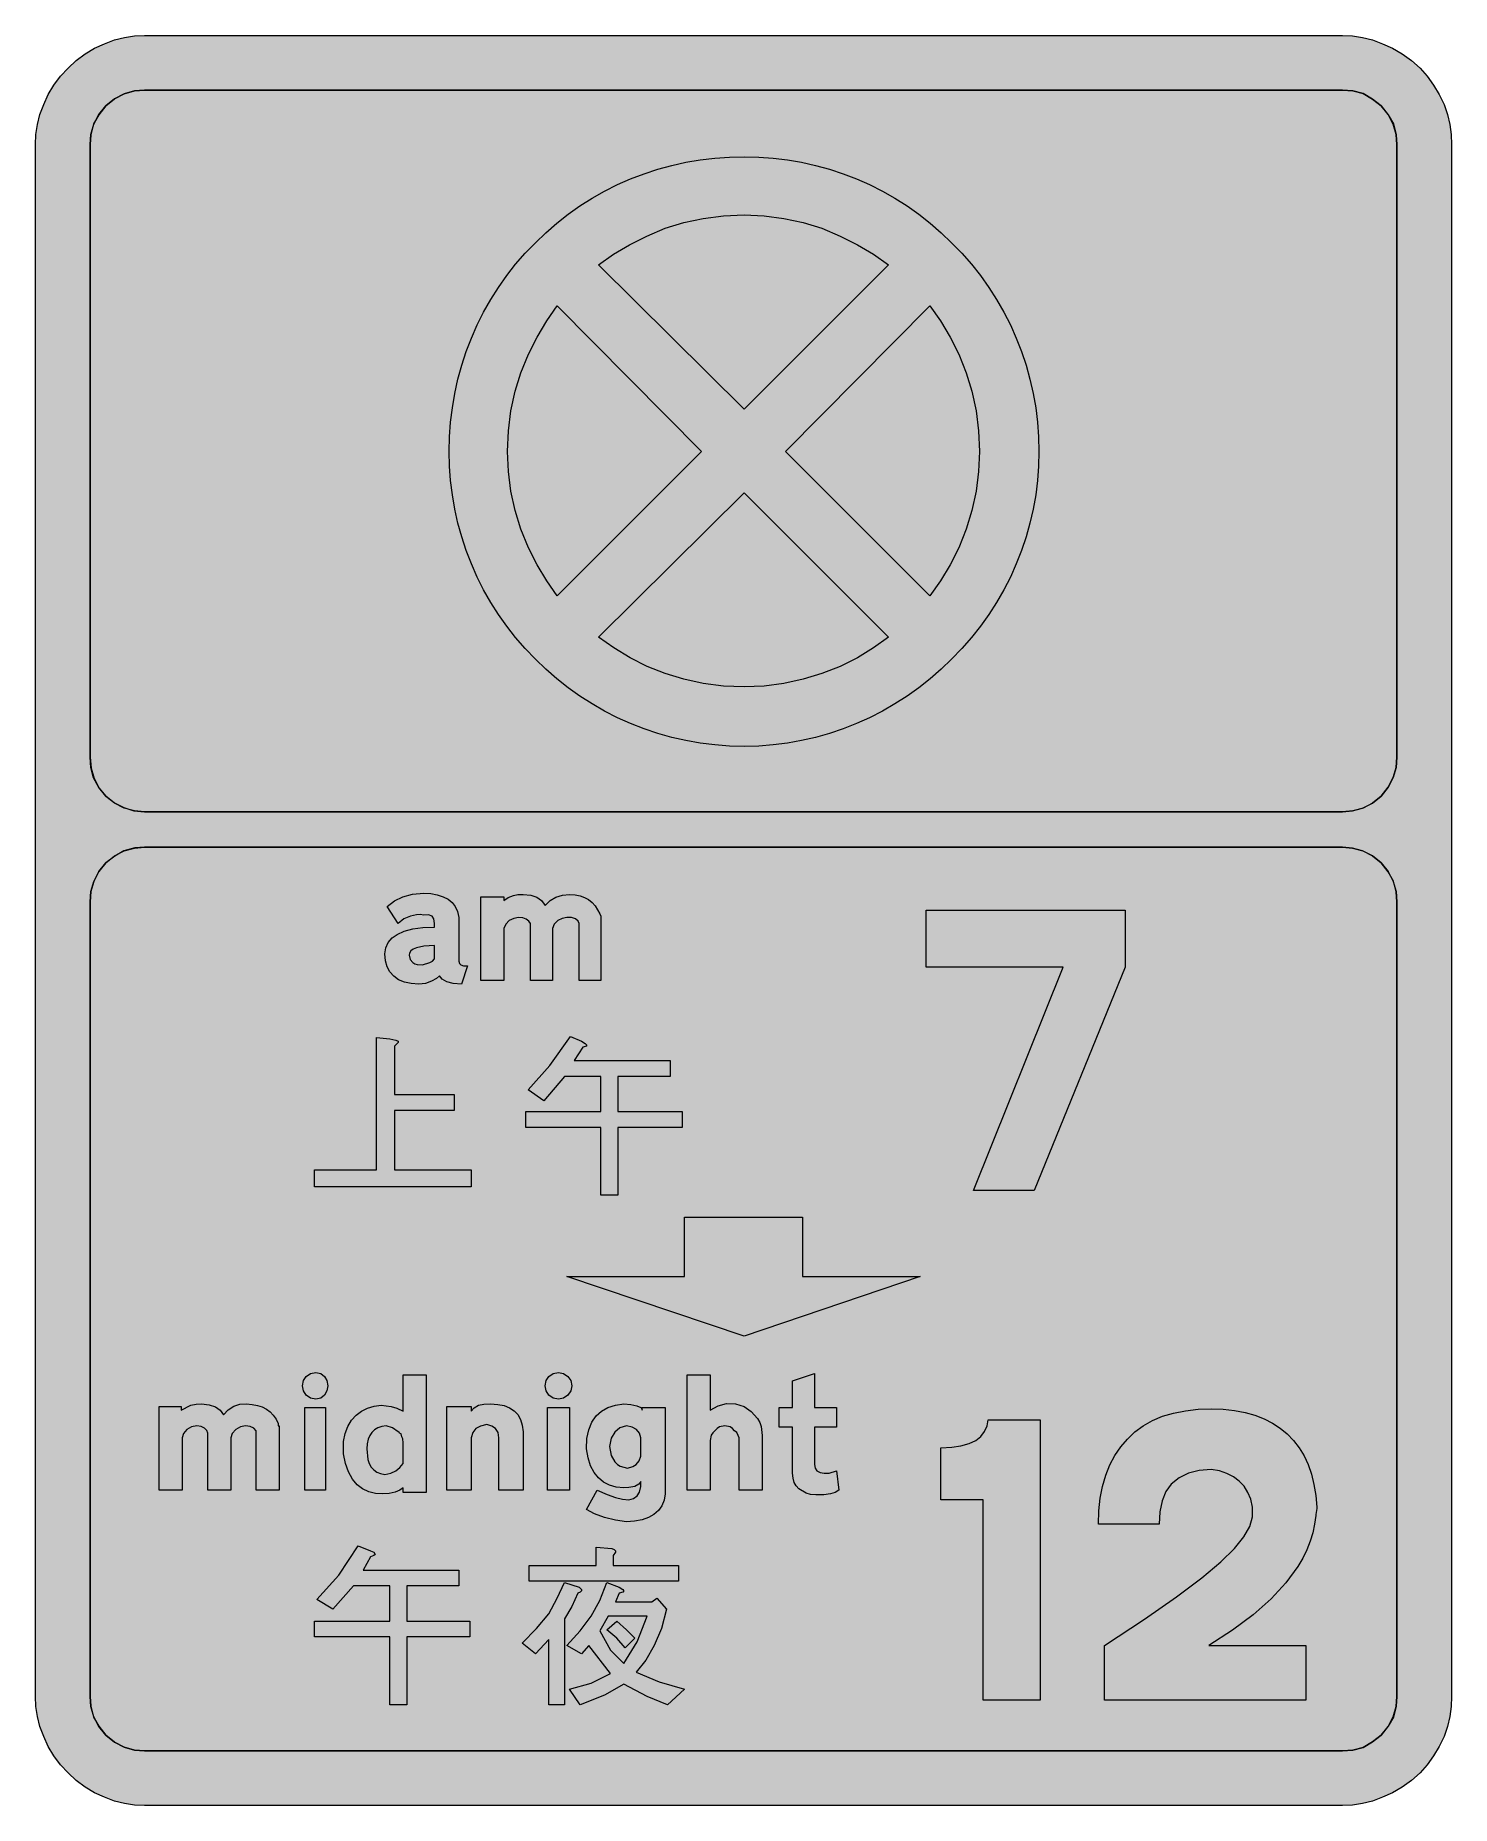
# Model space of a CAD drawing. Header units: metres. Extents: x 180 to 390, y 5 to 267.
import ezdxf

# ---------------------------------------------------------------- set-up
doc = ezdxf.new("R2010")
doc.units = ezdxf.units.M
for name, color, linetype, true_color in [('FILL_BLACK_000000', 7, 'Continuous', 0x000000), ('FILL_BLUE_0000FF', 7, 'Continuous', 0x0000ff), ('FILL_RED_FF0000', 7, 'Continuous', 0xff0000), ('FILL_WHITE_FFFFFF', 7, 'Continuous', 0xffffff), ('FILL_YELLOW_FFFF00', 7, 'Continuous', 0xffff00)]:
    doc.layers.add(name, color=color, linetype=linetype, true_color=true_color)

msp = doc.modelspace()

# ---------------------------------------------------------------- hatches: boundary and pattern name
at = {"layer": 'FILL_BLACK_000000', "true_color": 0x000000}
h = msp.add_hatch(color=7, dxfattribs=at)
h.dxf.hatch_style = 1
h.paths.add_polyline_path([(378.13, 266.62), (379.62, 266.04), (381.1, 265.4), (382.54, 264.58), (383.92, 263.58), (385.2, 262.44), (386.24, 261.27), (387.2, 259.94), (388.06, 258.52), (388.8, 257.04), (389.27, 255.56), (389.61, 254.07), (389.81, 252.59), (389.88, 251.1), (389.88, 20.88), (389.81, 19.4), (389.61, 17.91), (389.27, 16.43), (388.8, 14.94), (388.06, 13.46), (387.2, 12.04), (386.24, 10.71), (385.2, 9.54), (383.92, 8.4), (382.54, 7.4), (381.1, 6.58), (379.62, 5.94), (378.13, 5.36), (376.65, 4.97), (375.16, 4.75), (373.68, 4.68), (196.02, 4.68), (194.53, 4.75), (193.05, 4.97), (191.56, 5.36), (190.08, 5.94), (188.6, 6.58), (187.18, 7.4), (185.85, 8.4), (184.68, 9.54), (183.54, 10.71), (182.54, 12.04), (181.72, 13.46), (181.08, 14.94), (180.5, 16.43), (180.11, 17.91), (179.89, 19.4), (179.82, 20.88), (179.82, 251.1), (179.89, 252.59), (180.11, 254.07), (180.5, 255.56), (181.08, 257.04), (181.72, 258.52), (182.54, 259.94), (183.54, 261.27), (184.68, 262.44), (185.85, 263.58), (187.18, 264.58), (188.6, 265.4), (190.08, 266.04), (191.56, 266.62), (193.05, 267.01), (194.53, 267.23), (196.02, 267.3), (373.68, 267.3), (375.16, 267.23), (376.65, 267.01), (378.13, 266.62)])
h.paths.add_polyline_path([(191.61, 145.51), (190.26, 144.54), (189.21, 143.24), (188.48, 141.8), (188.06, 140.29), (187.92, 138.78), (187.92, 20.88), (188.05, 19.42), (188.46, 17.82), (189.22, 16.47), (190.26, 15.12), (191.56, 14.07), (193, 13.34), (194.51, 12.92), (196.02, 12.78), (373.68, 12.78), (375.21, 12.92), (376.74, 13.32), (378.16, 14.15), (379.44, 15.12), (380.49, 16.43), (381.22, 17.87), (381.64, 19.37), (381.78, 20.88), (381.78, 138.78), (381.64, 140.24), (381.24, 141.84), (380.47, 143.19), (379.44, 144.54), (378.13, 145.59), (376.69, 146.32), (375.19, 146.74), (373.68, 146.88), (196.02, 146.88), (194.56, 146.75), (192.96, 146.34), (191.61, 145.51)], flags=16)
h.paths.add_polyline_path([(375.19, 152.24), (376.69, 152.66), (378.13, 153.39), (379.44, 154.44), (380.49, 155.75), (381.22, 157.19), (381.64, 158.69), (381.78, 160.2), (381.78, 251.1), (381.64, 252.61), (381.22, 254.12), (380.49, 255.56), (379.44, 256.86), (378.16, 257.83), (376.74, 258.66), (375.21, 259.07), (373.68, 259.2), (196.02, 259.2), (194.51, 259.06), (193, 258.64), (191.56, 257.91), (190.26, 256.86), (189.22, 255.51), (188.46, 254.16), (188.05, 252.56), (187.92, 251.1), (187.92, 160.2), (188.08, 158.59), (188.55, 157.05), (189.29, 155.64), (190.26, 154.44), (191.54, 153.47), (192.94, 152.73), (194.44, 152.26), (196.02, 152.1), (373.68, 152.1), (375.19, 152.24)], flags=16)
h = msp.add_hatch(color=7, dxfattribs=at)
h.dxf.hatch_style = 1
h.paths.add_polyline_path([(241.78, 126.65), (240.84, 126.9), (240.16, 127.28), (239.76, 127.8), (239.31, 127.38), (238.57, 126.97), (237.66, 126.66), (236.7, 126.54), (235.55, 126.62), (234.55, 126.84), (233.68, 127.2), (232.96, 127.71), (232.4, 128.35), (231.99, 129.12), (231.74, 130.02), (231.66, 131.04), (231.79, 131.95), (232.15, 132.75), (232.72, 133.42), (233.46, 133.92), (234.51, 134.39), (235.78, 134.73), (237.28, 134.93), (239.04, 135), (239.04, 135.54), (238.93, 136.22), (238.68, 136.62), (238.12, 136.85), (237.42, 136.8), (236.88, 136.87), (236.36, 136.85), (235.44, 136.62), (234.47, 136.22), (233.64, 135.54), (232.02, 138.06), (233.07, 138.9), (234.31, 139.52), (235.77, 139.91), (237.42, 140.04), (238.46, 139.98), (239.42, 139.79), (240.28, 139.51), (241.02, 139.14), (241.63, 138.67), (242.1, 138.06), (242.44, 137.32), (242.64, 136.44), (242.64, 129.96), (242.71, 129.62), (242.93, 129.4), (243.32, 129.28), (243.9, 129.24), (243, 126.54), (241.78, 126.65)])
h.paths.add_polyline_path([(235.8, 129.78), (236.1, 129.57), (236.45, 129.47), (237.24, 129.42), (238.34, 129.74), (238.73, 129.98), (239.04, 130.32), (239.04, 132.3), (237.42, 132.19), (236.34, 131.94), (235.87, 131.75), (235.53, 131.47), (235.33, 131.16), (235.26, 130.86), (235.39, 130.19), (235.8, 129.78)], flags=16)
h = msp.add_hatch(color=7, dxfattribs=at)
h.dxf.hatch_style = 1
h.paths.add_polyline_path([(257.31, 135.97), (256.79, 135.45), (256.5, 134.82), (256.5, 127.08), (253.26, 127.08), (253.26, 135.54), (253.03, 135.91), (252.63, 136.19), (252.1, 136.38), (251.46, 136.44), (250.77, 136.31), (250.11, 135.97), (249.59, 135.45), (249.3, 134.82), (249.3, 127.08), (245.88, 127.08), (245.88, 139.5), (249.3, 139.5), (249.3, 138.96), (249.95, 139.39), (250.74, 139.68), (251.39, 139.84), (252.18, 139.86), (253.29, 139.76), (254.2, 139.46), (254.91, 138.95), (255.42, 138.24), (256.16, 138.95), (257.02, 139.46), (257.98, 139.76), (259.02, 139.86), (259.86, 139.81), (260.61, 139.66), (261.28, 139.42), (261.88, 139.1), (262.4, 138.68), (262.84, 138.19), (263.52, 136.98), (263.7, 136.62), (263.7, 136.51), (263.7, 136.44), (263.7, 136.08), (263.7, 127.08), (260.46, 127.08), (260.46, 135.54), (260.32, 135.9), (259.92, 136.26), (259.36, 136.42), (258.66, 136.44), (257.97, 136.31), (257.31, 135.97)])
h = msp.add_hatch(color=7, dxfattribs=at)
h.dxf.hatch_style = 1
h.paths.add_polyline_path([(332.28, 129.06), (311.94, 129.06), (311.94, 137.52), (341.46, 137.52), (341.46, 129.06), (327.96, 95.94), (318.96, 95.94), (332.28, 129.06)])
h = msp.add_hatch(color=7, dxfattribs=at)
h.dxf.hatch_style = 1
h.paths.add_polyline_path([(233.28, 118.26), (233.64, 118.08), (233.64, 117.9), (233.1, 117.36), (233.1, 110.16), (241.92, 110.16), (241.92, 107.82), (233.1, 107.82), (233.1, 99), (244.44, 99), (244.44, 96.48), (221.22, 96.48), (221.22, 99), (230.4, 99), (230.4, 118.62), (232.38, 118.44), (233.28, 118.26)])
h = msp.add_hatch(color=7, dxfattribs=at)
h.dxf.hatch_style = 1
h.paths.add_polyline_path([(256.14, 114.48), (259.2, 118.8), (260.82, 118.08), (261.36, 117.72), (261.54, 117.54), (261.54, 117.36), (261, 117.18), (259.74, 115.2), (273.96, 115.2), (273.96, 112.86), (266.22, 112.86), (266.22, 107.64), (275.76, 107.64), (275.76, 105.3), (266.22, 105.3), (266.22, 95.22), (263.7, 95.22), (263.7, 105.3), (252.54, 105.3), (252.54, 107.64), (263.7, 107.64), (263.7, 112.86), (258.3, 112.86), (255.24, 109.26), (252.9, 110.88), (256.14, 114.48)])
h = msp.add_hatch(color=7, dxfattribs=at)
h.dxf.hatch_style = 1
h.paths.add_polyline_path([(276.12, 83.16), (276.12, 91.98), (293.58, 91.98), (293.58, 83.16), (311.04, 83.16), (284.94, 74.34), (258.66, 83.16), (276.12, 83.16)])
h = msp.add_hatch(color=7, dxfattribs=at)
h.dxf.hatch_style = 1
h.paths.add_polyline_path([(223.07, 66.2), (222.7, 65.57), (222.14, 65.14), (221.4, 64.98), (220.63, 65.14), (220, 65.57), (219.58, 66.2), (219.42, 66.96), (219.58, 67.73), (220, 68.36), (220.63, 68.78), (221.4, 68.94), (222.14, 68.78), (222.7, 68.36), (223.07, 67.73), (223.2, 66.96), (223.07, 66.2)])
h = msp.add_hatch(color=7, dxfattribs=at)
h.dxf.hatch_style = 1
h.paths.add_polyline_path([(233.17, 51.19), (232.31, 51), (231.3, 50.94), (230.25, 50.97), (229.26, 51.21), (228.35, 51.65), (227.54, 52.29), (226.84, 53.13), (226.26, 54.18), (225.82, 55.43), (225.54, 56.88), (225.54, 58.68), (225.77, 59.89), (226.16, 60.94), (226.7, 61.84), (227.39, 62.6), (228.18, 63.19), (229.08, 63.64), (230.07, 63.94), (231.12, 64.08), (232.61, 63.9), (233.45, 63.62), (234.36, 63.18), (234.36, 68.58), (237.78, 68.58), (237.78, 51.12), (234.36, 51.12), (234.36, 51.84), (233.86, 51.47), (233.17, 51.19)])
h.paths.add_polyline_path([(234.34, 59.09), (234.18, 59.4), (234.07, 59.81), (233.82, 59.94), (233.8, 60.1), (233.64, 60.12), (232.81, 60.71), (231.84, 61.02), (231.2, 60.91), (230.63, 60.71), (230.14, 60.43), (229.73, 60.05), (229.4, 59.58), (229.16, 59.02), (229.01, 58.36), (228.96, 57.6), (229.13, 56.05), (229.34, 55.42), (229.64, 54.9), (230.01, 54.48), (230.48, 54.16), (231.03, 53.94), (231.66, 53.82), (232.54, 54.02), (233.28, 54.36), (233.89, 54.83), (234.36, 55.44), (234.36, 58.5), (234.34, 59.09)], flags=16)
h = msp.add_hatch(color=7, dxfattribs=at)
h.dxf.hatch_style = 1
h.paths.add_polyline_path([(259.22, 66.2), (258.79, 65.57), (258.16, 65.14), (257.4, 64.98), (256.63, 65.14), (256, 65.57), (255.58, 66.2), (255.42, 66.96), (255.58, 67.73), (256, 68.36), (256.63, 68.78), (257.4, 68.94), (258.16, 68.78), (258.79, 68.36), (259.22, 67.73), (259.38, 66.96), (259.22, 66.2)])
h = msp.add_hatch(color=7, dxfattribs=at)
h.dxf.hatch_style = 1
h.paths.add_polyline_path([(281.07, 64), (282.35, 64.31), (283.67, 64.27), (284.94, 63.9), (286, 63.14), (286.92, 62.1), (287.26, 61.53), (287.48, 60.91), (287.64, 59.58), (287.64, 51.48), (284.22, 51.48), (284.22, 58.86), (284.2, 59.22), (284.04, 59.58), (283.84, 60.01), (283.5, 60.3), (283.2, 60.64), (282.85, 60.86), (282.06, 61.02), (281.27, 60.86), (280.92, 60.64), (280.62, 60.3), (280.28, 60), (280.06, 59.65), (279.9, 58.86), (279.9, 51.48), (276.48, 51.48), (276.48, 68.58), (279.9, 68.58), (279.9, 63.36), (281.07, 64)])
h = msp.add_hatch(color=7, dxfattribs=at)
h.dxf.hatch_style = 1
h.paths.add_polyline_path([(298.62, 63.72), (298.62, 60.84), (295.38, 60.84), (295.38, 55.26), (295.49, 54.74), (295.74, 54.36), (296.21, 54.11), (296.82, 54), (297.54, 54), (298.62, 54.36), (298.98, 51.48), (298.47, 51.14), (297.74, 50.92), (296.78, 50.8), (295.56, 50.76), (294.81, 50.82), (294.16, 51.01), (293.04, 51.66), (292.67, 52.1), (292.39, 52.63), (292.2, 53.25), (292.14, 54), (292.14, 60.84), (290.16, 60.84), (290.16, 63.72), (292.14, 63.72), (292.14, 67.68), (295.38, 68.76), (295.38, 63.72), (298.62, 63.72)])
h = msp.add_hatch(color=7, dxfattribs=at)
h.dxf.hatch_style = 1
h.paths.add_polyline_path([(210.24, 60.87), (209.54, 60.46), (209.01, 59.88), (208.8, 59.22), (208.8, 51.48), (205.38, 51.48), (205.38, 59.94), (205.25, 60.34), (204.91, 60.68), (204.39, 60.93), (203.76, 61.02), (202.97, 60.87), (202.28, 60.46), (201.79, 59.88), (201.6, 59.22), (201.6, 51.48), (198.18, 51.48), (198.18, 63.9), (201.42, 63.9), (201.42, 63.36), (202.86, 64.08), (203.67, 64.24), (204.48, 64.26), (205.59, 64.16), (206.51, 63.86), (207.21, 63.35), (207.72, 62.64), (208.43, 63.37), (209.23, 63.92), (210.12, 64.23), (211.14, 64.26), (211.98, 64.21), (212.76, 64.06), (213.46, 63.82), (214.09, 63.5), (214.64, 63.08), (215.11, 62.59), (215.51, 62.02), (215.82, 61.38), (215.82, 61.02), (216, 61.02), (216, 60.84), (216, 60.48), (216, 51.48), (212.58, 51.48), (212.58, 59.94), (212.54, 60.3), (212.22, 60.66), (211.66, 60.91), (210.96, 61.02), (210.24, 60.87)])
h = msp.add_hatch(color=7, dxfattribs=at)
h.dxf.hatch_style = 1
h.paths.add_polyline_path([(222.84, 63.72), (222.84, 51.48), (219.78, 51.48), (219.78, 63.72), (222.84, 63.72)])
h = msp.add_hatch(color=7, dxfattribs=at)
h.dxf.hatch_style = 1
h.paths.add_polyline_path([(248.58, 59.22), (248.45, 60.04), (248.08, 60.62), (247.52, 60.99), (246.78, 61.2), (245.83, 60.99), (245.14, 60.62), (244.68, 60.04), (244.44, 59.22), (244.44, 51.48), (240.84, 51.48), (240.84, 63.9), (244.44, 63.9), (244.44, 63.18), (244.91, 63.7), (245.52, 64.08), (246.35, 64.24), (247.32, 64.26), (248.4, 64.2), (249.34, 64.02), (250.15, 63.71), (250.83, 63.27), (251.37, 62.7), (251.77, 61.98), (252.04, 61.12), (252.18, 60.12), (252.18, 51.48), (248.58, 51.48), (248.58, 58.68), (248.58, 58.86), (248.58, 59.22)])
h = msp.add_hatch(color=7, dxfattribs=at)
h.dxf.hatch_style = 1
h.paths.add_polyline_path([(259.02, 63.72), (259.02, 51.48), (255.78, 51.48), (255.78, 63.72), (259.02, 63.72)])
h = msp.add_hatch(color=7, dxfattribs=at)
h.dxf.hatch_style = 1
h.paths.add_polyline_path([(272.74, 49.15), (272.24, 48.44), (271.57, 47.86), (270.76, 47.4), (269.8, 47.07), (268.7, 46.87), (267.48, 46.8), (265.84, 47.03), (264.24, 47.43), (262.77, 47.96), (261.54, 48.6), (263.16, 51.48), (264.64, 50.81), (265.86, 50.4), (266.92, 50.15), (267.84, 50.04), (268.55, 50.25), (269.08, 50.63), (269.43, 51.2), (269.64, 52.02), (269.64, 52.74), (269.32, 52.38), (268.74, 52.02), (267.86, 51.86), (267.12, 51.84), (265.97, 51.93), (264.96, 52.21), (264.07, 52.67), (263.32, 53.3), (262.69, 54.12), (262.18, 55.11), (261.8, 56.27), (261.54, 57.6), (261.63, 59.12), (261.91, 60.44), (262.36, 61.56), (262.98, 62.48), (263.77, 63.21), (264.73, 63.75), (265.85, 64.1), (267.12, 64.26), (268.15, 64.2), (269.01, 64.01), (269.6, 63.73), (269.76, 63.55), (269.82, 63.36), (269.82, 63.72), (273.24, 63.72), (273.24, 50.94), (273.08, 49.99), (272.74, 49.15)])
h.paths.add_polyline_path([(268.96, 60.46), (268.32, 60.81), (267.48, 61.02), (266.5, 60.72), (265.75, 60.1), (265.23, 59.17), (264.96, 57.96), (265.23, 56.64), (265.77, 55.67), (266.14, 55.3), (266.58, 55.02), (267.66, 54.72), (268.42, 54.99), (268.92, 55.26), (269.35, 55.82), (269.64, 56.52), (269.64, 59.22), (269.4, 59.93), (268.96, 60.46)], flags=16)
h = msp.add_hatch(color=7, dxfattribs=at)
h.dxf.hatch_style = 1
h.paths.add_polyline_path([(368.28, 28.44), (368.28, 20.34), (338.4, 20.34), (338.4, 28.44), (344.33, 32.36), (349.1, 35.67), (352.83, 38.46), (355.66, 40.82), (357.7, 42.81), (359.08, 44.54), (359.93, 46.08), (360.36, 47.52), (360.36, 48.96), (360.08, 50.12), (359.66, 51.15), (359.09, 52.05), (358.38, 52.83), (357.54, 53.47), (356.56, 53.97), (355.46, 54.33), (354.24, 54.54), (352.45, 54.41), (350.87, 54), (349.48, 53.33), (348.3, 52.38), (347.49, 51.27), (346.93, 49.88), (346.6, 48.25), (346.5, 46.44), (337.5, 46.44), (337.57, 48.41), (337.77, 50.28), (338.11, 52.04), (338.58, 53.69), (339.19, 55.21), (339.93, 56.62), (340.81, 57.89), (341.82, 59.04), (342.91, 60.11), (344.14, 61.03), (345.51, 61.81), (347.02, 62.44), (348.65, 62.92), (350.4, 63.27), (352.27, 63.47), (354.24, 63.54), (356.01, 63.48), (357.68, 63.3), (359.25, 63.01), (360.71, 62.6), (362.07, 62.08), (363.32, 61.44), (364.47, 60.69), (365.51, 59.83), (366.45, 58.85), (367.27, 57.77), (367.99, 56.57), (368.59, 55.26), (369.09, 53.85), (369.47, 52.33), (369.74, 50.7), (369.9, 48.96), (369.9, 48.78), (369.72, 47.88), (369.72, 47.7), (369.56, 46.42), (369.29, 45.15), (368.91, 43.89), (368.41, 42.64), (367.8, 41.4), (367.08, 40.17), (365.31, 37.73), (363.1, 35.34), (360.46, 32.99), (357.38, 30.69), (353.88, 28.44), (368.28, 28.44)])
h = msp.add_hatch(color=7, dxfattribs=at)
h.dxf.hatch_style = 1
h.paths.add_polyline_path([(328.86, 20.34), (320.4, 20.34), (320.4, 50.04), (314.1, 50.04), (314.1, 57.78), (315.73, 57.85), (317.11, 58.05), (318.3, 58.39), (319.32, 58.86), (320.06, 59.46), (320.62, 60.19), (320.99, 61.01), (321.12, 61.92), (328.86, 61.92), (328.86, 20.34)])
h = msp.add_hatch(color=7, dxfattribs=at)
h.dxf.hatch_style = 1
h.paths.add_polyline_path([(224.82, 38.88), (227.7, 43.2), (229.5, 42.48), (230.04, 42.3), (230.22, 41.94), (230.04, 41.76), (229.5, 41.58), (228.42, 39.6), (242.64, 39.6), (242.64, 37.26), (234.9, 37.26), (234.9, 32.04), (244.26, 32.04), (244.26, 29.7), (234.9, 29.7), (234.9, 19.62), (232.38, 19.62), (232.38, 29.7), (221.22, 29.7), (221.22, 32.04), (232.38, 32.04), (232.38, 37.26), (226.98, 37.26), (223.92, 33.84), (221.58, 35.28), (224.82, 38.88)])
h = msp.add_hatch(color=7, dxfattribs=at)
h.dxf.hatch_style = 1
h.paths.add_polyline_path([(262.98, 40.32), (262.98, 43.02), (265.32, 42.84), (265.68, 42.66), (265.86, 42.48), (265.86, 42.3), (265.5, 41.76), (265.5, 40.32), (275.22, 40.32), (275.22, 37.98), (253.08, 37.98), (253.08, 40.32), (262.98, 40.32)])
h = msp.add_hatch(color=7, dxfattribs=at)
h.dxf.hatch_style = 1
h.paths.add_polyline_path([(260.82, 36.72), (260.82, 36.54), (260.64, 36.36), (260.28, 36.18), (259.38, 34.2), (258.3, 32.4), (258.3, 19.62), (255.96, 19.62), (255.96, 29.34), (253.98, 27.18), (252, 28.8), (254.16, 30.96), (255.96, 33.12), (257.22, 35.46), (258.3, 37.8), (260.46, 37.08), (260.82, 36.72)])
h = msp.add_hatch(color=7, dxfattribs=at)
h.dxf.hatch_style = 1
h.paths.add_polyline_path([(267.12, 36.54), (266.94, 36.36), (266.4, 36.18), (265.86, 34.92), (271.26, 34.92), (271.98, 35.46), (273.42, 33.84), (272.7, 30.96), (271.62, 28.44), (270.36, 26.28), (268.92, 24.48), (272.34, 23.04), (276.12, 21.96), (273.6, 19.62), (270.54, 20.88), (267.12, 22.68), (264.24, 21.06), (260.64, 19.62), (259.02, 21.96), (262.26, 22.86), (265.14, 24.3), (261.9, 28.44), (260.82, 27.18), (258.66, 28.44), (260.64, 30.6), (262.26, 32.76), (263.52, 35.1), (264.6, 37.8), (266.4, 37.08), (266.94, 36.72), (267.12, 36.54)])
h.paths.add_polyline_path([(267.12, 25.74), (269.1, 28.98), (270.54, 32.76), (264.78, 32.76), (263.52, 30.6), (265.14, 27.72), (267.12, 25.74)], flags=16)
h = msp.add_hatch(color=7, dxfattribs=at)
h.dxf.hatch_style = 1
h.paths.add_polyline_path([(267.48, 30.78), (268.74, 29.52), (267.3, 28.08), (266.04, 29.52), (264.6, 30.78), (266.04, 32.04), (267.48, 30.78)])
at = {"layer": 'FILL_BLUE_0000FF', "true_color": 0x0000ff}
h = msp.add_hatch(color=7, dxfattribs=at)
h.dxf.hatch_style = 1
h.paths.add_polyline_path([(265.57, 234.83), (267.95, 236.25), (270.5, 237.53), (273.24, 238.68), (276, 239.52), (278.89, 240.14), (281.87, 240.53), (284.94, 240.66), (287.9, 240.53), (290.84, 240.14), (293.7, 239.52), (296.46, 238.68), (299.2, 237.53), (301.75, 236.25), (304.13, 234.83), (306.36, 233.28), (284.94, 211.86), (263.34, 233.28), (265.57, 234.83)])
h = msp.add_hatch(color=7, dxfattribs=at)
h.dxf.hatch_style = 1
h.paths.add_polyline_path([(278.64, 205.56), (257.22, 184.14), (255.67, 186.37), (254.25, 188.75), (252.97, 191.3), (251.82, 194.04), (250.98, 196.8), (250.36, 199.67), (249.97, 202.6), (249.84, 205.56), (249.97, 208.63), (250.36, 211.61), (250.98, 214.5), (251.82, 217.26), (252.97, 220), (254.25, 222.55), (255.67, 224.93), (257.22, 227.16), (278.64, 205.56)])
h = msp.add_hatch(color=7, dxfattribs=at)
h.dxf.hatch_style = 1
h.paths.add_polyline_path([(291.06, 205.56), (312.48, 227.16), (314.06, 224.93), (315.52, 222.55), (316.81, 220), (317.88, 217.26), (318.72, 214.5), (319.34, 211.61), (319.73, 208.63), (319.86, 205.56), (319.73, 202.6), (319.34, 199.67), (318.72, 196.8), (317.88, 194.04), (316.81, 191.3), (315.52, 188.75), (314.06, 186.37), (312.48, 184.14), (291.06, 205.56)])
h = msp.add_hatch(color=7, dxfattribs=at)
h.dxf.hatch_style = 1
h.paths.add_polyline_path([(284.94, 199.44), (306.36, 178.02), (304.13, 176.44), (301.75, 174.98), (299.2, 173.69), (296.46, 172.62), (293.7, 171.78), (290.84, 171.16), (287.9, 170.77), (284.94, 170.64), (281.87, 170.77), (278.89, 171.16), (276, 171.78), (273.24, 172.62), (270.58, 173.69), (268.02, 174.98), (265.6, 176.44), (263.34, 178.02), (284.94, 199.44)])
at = {"layer": 'FILL_RED_FF0000', "true_color": 0xff0000}
h = msp.add_hatch(color=7, dxfattribs=at)
h.dxf.hatch_style = 1
h.paths.add_polyline_path([(328.63, 203.4), (328.46, 201.26), (328.19, 199.14), (327.82, 197.03), (327.34, 194.95), (326.76, 192.89), (326.08, 190.87), (325.3, 188.89), (324.43, 186.94), (323.46, 185.04), (322.39, 183.19), (321.24, 181.39), (319.99, 179.64), (318.65, 177.96), (317.23, 176.33), (315.72, 174.78), (314.17, 173.27), (312.54, 171.85), (310.86, 170.51), (309.11, 169.26), (307.31, 168.11), (305.46, 167.04), (303.56, 166.07), (301.61, 165.2), (299.63, 164.42), (297.61, 163.74), (295.55, 163.16), (293.47, 162.68), (291.36, 162.31), (289.24, 162.04), (287.1, 161.87), (284.94, 161.82), (282.75, 161.87), (280.58, 162.04), (278.43, 162.31), (276.31, 162.68), (274.21, 163.16), (272.14, 163.74), (270.1, 164.42), (268.11, 165.2), (266.16, 166.07), (264.25, 167.04), (262.39, 168.11), (260.59, 169.26), (258.84, 170.51), (257.16, 171.85), (255.53, 173.27), (253.98, 174.78), (252.47, 176.33), (251.05, 177.96), (249.73, 179.64), (248.49, 181.39), (247.35, 183.19), (246.3, 185.04), (245.34, 186.94), (244.48, 188.89), (243.72, 190.87), (243.06, 192.89), (242.5, 194.95), (242.03, 197.03), (241.67, 199.14), (241.41, 201.26), (241.25, 203.4), (241.2, 205.56), (241.25, 207.75), (241.41, 209.92), (241.67, 212.07), (242.03, 214.19), (242.5, 216.29), (243.06, 218.36), (243.72, 220.4), (244.48, 222.39), (245.34, 224.34), (246.3, 226.25), (247.35, 228.11), (248.49, 229.91), (249.73, 231.66), (251.05, 233.34), (252.47, 234.97), (253.98, 236.52), (255.53, 238.03), (257.16, 239.45), (258.84, 240.77), (260.59, 242.01), (262.39, 243.15), (264.25, 244.2), (266.16, 245.16), (268.11, 246.02), (270.1, 246.78), (272.14, 247.44), (274.21, 248), (276.31, 248.47), (278.43, 248.83), (280.58, 249.09), (282.75, 249.25), (284.94, 249.3), (287.1, 249.25), (289.24, 249.09), (291.36, 248.83), (293.47, 248.47), (295.55, 248), (297.61, 247.44), (299.63, 246.78), (301.61, 246.02), (303.56, 245.16), (305.46, 244.2), (307.31, 243.15), (309.11, 242.01), (310.86, 240.77), (312.54, 239.45), (314.17, 238.03), (315.72, 236.52), (317.23, 234.97), (318.65, 233.34), (319.99, 231.66), (321.24, 229.91), (322.39, 228.11), (323.46, 226.25), (324.43, 224.34), (325.3, 222.39), (326.08, 220.4), (326.76, 218.36), (327.34, 216.29), (327.82, 214.19), (328.19, 212.07), (328.46, 209.92), (328.63, 207.75), (328.68, 205.56), (328.63, 203.4)])
at = {"layer": 'FILL_WHITE_FFFFFF', "true_color": 0xffffff}
h = msp.add_hatch(color=7, dxfattribs=at)
h.dxf.hatch_style = 1
h.paths.add_polyline_path([(373.68, 146.88), (375.19, 146.74), (376.7, 146.32), (378.14, 145.59), (379.44, 144.54), (380.49, 143.24), (381.22, 141.8), (381.64, 140.29), (381.78, 138.78), (381.78, 20.88), (381.64, 19.42), (381.24, 17.82), (380.48, 16.47), (379.44, 15.12), (378.16, 14.15), (376.74, 13.32), (375.21, 12.92), (373.68, 12.78), (196.02, 12.78), (194.51, 12.92), (193, 13.34), (191.57, 14.07), (190.26, 15.12), (189.21, 16.43), (188.48, 17.87), (188.06, 19.37), (187.92, 20.88), (187.92, 138.78), (188.06, 140.29), (188.48, 141.8), (189.21, 143.24), (190.26, 144.54), (191.57, 145.59), (193, 146.32), (194.51, 146.74), (196.02, 146.88), (373.68, 146.88)])
at = {"layer": 'FILL_YELLOW_FFFF00', "true_color": 0xffff00}
h = msp.add_hatch(color=7, dxfattribs=at)
h.dxf.hatch_style = 1
h.paths.add_polyline_path([(373.68, 259.2), (375.21, 259.07), (376.74, 258.66), (378.16, 257.83), (379.44, 256.86), (380.48, 255.51), (381.24, 254.16), (381.64, 252.56), (381.78, 251.1), (381.78, 160.2), (381.64, 158.69), (381.22, 157.19), (380.49, 155.75), (379.44, 154.44), (378.16, 153.41), (376.74, 152.64), (375.21, 152.24), (373.68, 152.1), (196.02, 152.1), (194.51, 152.24), (193, 152.66), (191.57, 153.39), (190.26, 154.44), (189.23, 155.72), (188.46, 157.14), (188.06, 158.67), (187.92, 160.2), (187.92, 251.1), (188.06, 252.61), (188.48, 254.12), (189.21, 255.56), (190.26, 256.86), (191.57, 257.91), (193, 258.64), (194.51, 259.06), (196.02, 259.2), (373.68, 259.2)])

# ---------------------------------------------------------------- linework, layer by layer
at = {"layer": 'FILL_BLACK_000000', "lineweight": 0, "true_color": 0x000000}
for points in [[(378.13, 266.62), (379.62, 266.04), (381.1, 265.4), (382.54, 264.58), (383.92, 263.58), (385.2, 262.44), (386.24, 261.27), (387.2, 259.94), (388.06, 258.52), (388.8, 257.04), (389.27, 255.56), (389.61, 254.07), (389.81, 252.59), (389.88, 251.1), (389.88, 20.88), (389.81, 19.4), (389.61, 17.91), (389.27, 16.43), (388.8, 14.94), (388.06, 13.46), (387.2, 12.04), (386.24, 10.71), (385.2, 9.54), (383.92, 8.4), (382.54, 7.4), (381.1, 6.58), (379.62, 5.94), (378.13, 5.36), (376.65, 4.97), (375.16, 4.75), (373.68, 4.68), (196.02, 4.68), (194.53, 4.75), (193.05, 4.97), (191.56, 5.36), (190.08, 5.94), (188.6, 6.58), (187.18, 7.4), (185.85, 8.4), (184.68, 9.54), (183.54, 10.71), (182.54, 12.04), (181.72, 13.46), (181.08, 14.94), (180.5, 16.43), (180.11, 17.91), (179.89, 19.4), (179.82, 20.88), (179.82, 251.1), (179.89, 252.59), (180.11, 254.07), (180.5, 255.56), (181.08, 257.04), (181.72, 258.52), (182.54, 259.94), (183.54, 261.27), (184.68, 262.44), (185.85, 263.58), (187.18, 264.58), (188.6, 265.4), (190.08, 266.04), (191.56, 266.62), (193.05, 267.01), (194.53, 267.23), (196.02, 267.3), (373.68, 267.3), (375.16, 267.23), (376.65, 267.01)], [(375.19, 152.24), (376.69, 152.66), (378.13, 153.39), (379.44, 154.44), (380.49, 155.75), (381.22, 157.19), (381.64, 158.69), (381.78, 160.2), (381.78, 251.1), (381.64, 252.61), (381.22, 254.12), (380.49, 255.56), (379.44, 256.86), (378.16, 257.83), (376.74, 258.66), (375.21, 259.07), (373.68, 259.2), (196.02, 259.2), (194.51, 259.06), (193, 258.64), (191.56, 257.91), (190.26, 256.86), (189.22, 255.51), (188.46, 254.16), (188.05, 252.56), (187.92, 251.1), (187.92, 160.2), (188.08, 158.59), (188.55, 157.05), (189.29, 155.64), (190.26, 154.44), (191.54, 153.47), (192.94, 152.73), (194.44, 152.26), (196.02, 152.1), (373.68, 152.1)], [(191.61, 145.51), (190.26, 144.54), (189.21, 143.24), (188.48, 141.8), (188.06, 140.29), (187.92, 138.78), (187.92, 20.88), (188.05, 19.42), (188.46, 17.82), (189.22, 16.47), (190.26, 15.12), (191.56, 14.07), (193, 13.34), (194.51, 12.92), (196.02, 12.78), (373.68, 12.78), (375.21, 12.92), (376.74, 13.32), (378.16, 14.15), (379.44, 15.12), (380.49, 16.43), (381.22, 17.87), (381.64, 19.37), (381.78, 20.88), (381.78, 138.78), (381.64, 140.24), (381.24, 141.84), (380.47, 143.19), (379.44, 144.54), (378.13, 145.59), (376.69, 146.32), (375.19, 146.74), (373.68, 146.88), (196.02, 146.88), (194.56, 146.75), (192.96, 146.34)], [(241.78, 126.65), (240.84, 126.9), (240.16, 127.28), (239.76, 127.8), (239.31, 127.38), (238.57, 126.97), (237.66, 126.66), (236.7, 126.54), (235.55, 126.62), (234.55, 126.84), (233.68, 127.2), (232.96, 127.71), (232.4, 128.35), (231.99, 129.12), (231.74, 130.02), (231.66, 131.04), (231.79, 131.95), (232.15, 132.75), (232.72, 133.42), (233.46, 133.92), (234.51, 134.39), (235.78, 134.73), (237.28, 134.93), (239.04, 135), (239.04, 135.54), (238.93, 136.22), (238.68, 136.62), (238.12, 136.85), (237.42, 136.8), (236.88, 136.87), (236.36, 136.85), (235.44, 136.62), (234.47, 136.22), (233.64, 135.54), (232.02, 138.06), (233.07, 138.9), (234.31, 139.52), (235.77, 139.91), (237.42, 140.04), (238.46, 139.98), (239.42, 139.79), (240.28, 139.51), (241.02, 139.14), (241.63, 138.67), (242.1, 138.06), (242.44, 137.32), (242.64, 136.44), (242.64, 129.96), (242.71, 129.62), (242.93, 129.4), (243.32, 129.28), (243.9, 129.24), (243, 126.54)], [(257.31, 135.97), (256.79, 135.45), (256.5, 134.82), (256.5, 127.08), (253.26, 127.08), (253.26, 135.54), (253.03, 135.91), (252.63, 136.19), (252.1, 136.38), (251.46, 136.44), (250.77, 136.31), (250.11, 135.97), (249.59, 135.45), (249.3, 134.82), (249.3, 127.08), (245.88, 127.08), (245.88, 139.5), (249.3, 139.5), (249.3, 138.96), (249.95, 139.39), (250.74, 139.68), (251.39, 139.84), (252.18, 139.86), (253.29, 139.76), (254.2, 139.46), (254.91, 138.95), (255.42, 138.24), (256.16, 138.95), (257.02, 139.46), (257.98, 139.76), (259.02, 139.86), (259.86, 139.81), (260.61, 139.66), (261.28, 139.42), (261.88, 139.1), (262.4, 138.68), (262.84, 138.19), (263.52, 136.98), (263.7, 136.62), (263.7, 136.51), (263.7, 136.44), (263.7, 136.08), (263.7, 127.08), (260.46, 127.08), (260.46, 135.54), (260.32, 135.9), (259.92, 136.26), (259.36, 136.42), (258.66, 136.44), (257.97, 136.31)], [(332.28, 129.06), (311.94, 129.06), (311.94, 137.52), (341.46, 137.52), (341.46, 129.06), (327.96, 95.94), (318.96, 95.94)], [(235.8, 129.78), (236.1, 129.57), (236.45, 129.47), (237.24, 129.42), (238.34, 129.74), (238.73, 129.98), (239.04, 130.32), (239.04, 132.3), (237.42, 132.19), (236.34, 131.94), (235.87, 131.75), (235.53, 131.47), (235.33, 131.16), (235.26, 130.86), (235.39, 130.19)], [(233.28, 118.26), (233.64, 118.08), (233.64, 117.9), (233.1, 117.36), (233.1, 110.16), (241.92, 110.16), (241.92, 107.82), (233.1, 107.82), (233.1, 99), (244.44, 99), (244.44, 96.48), (221.22, 96.48), (221.22, 99), (230.4, 99), (230.4, 118.62), (232.38, 118.44)], [(256.14, 114.48), (259.2, 118.8), (260.82, 118.08), (261.36, 117.72), (261.54, 117.54), (261.54, 117.36), (261, 117.18), (259.74, 115.2), (273.96, 115.2), (273.96, 112.86), (266.22, 112.86), (266.22, 107.64), (275.76, 107.64), (275.76, 105.3), (266.22, 105.3), (266.22, 95.22), (263.7, 95.22), (263.7, 105.3), (252.54, 105.3), (252.54, 107.64), (263.7, 107.64), (263.7, 112.86), (258.3, 112.86), (255.24, 109.26), (252.9, 110.88)], [(276.12, 83.16), (276.12, 91.98), (293.58, 91.98), (293.58, 83.16), (311.04, 83.16), (284.94, 74.34), (258.66, 83.16)], [(223.07, 66.2), (222.7, 65.57), (222.14, 65.14), (221.4, 64.98), (220.63, 65.14), (220, 65.57), (219.58, 66.2), (219.42, 66.96), (219.58, 67.73), (220, 68.36), (220.63, 68.78), (221.4, 68.94), (222.14, 68.78), (222.7, 68.36), (223.07, 67.73), (223.2, 66.96)], [(233.17, 51.19), (232.31, 51), (231.3, 50.94), (230.25, 50.97), (229.26, 51.21), (228.35, 51.65), (227.54, 52.29), (226.84, 53.13), (226.26, 54.18), (225.82, 55.43), (225.54, 56.88), (225.54, 58.68), (225.77, 59.89), (226.16, 60.94), (226.7, 61.84), (227.39, 62.6), (228.18, 63.19), (229.08, 63.64), (230.07, 63.94), (231.12, 64.08), (232.61, 63.9), (233.45, 63.62), (234.36, 63.18), (234.36, 68.58), (237.78, 68.58), (237.78, 51.12), (234.36, 51.12), (234.36, 51.84), (233.86, 51.47)], [(259.22, 66.2), (258.79, 65.57), (258.16, 65.14), (257.4, 64.98), (256.63, 65.14), (256, 65.57), (255.58, 66.2), (255.42, 66.96), (255.58, 67.73), (256, 68.36), (256.63, 68.78), (257.4, 68.94), (258.16, 68.78), (258.79, 68.36), (259.22, 67.73), (259.38, 66.96)], [(281.07, 64), (282.35, 64.31), (283.67, 64.27), (284.94, 63.9), (286, 63.14), (286.92, 62.1), (287.26, 61.53), (287.48, 60.91), (287.64, 59.58), (287.64, 51.48), (284.22, 51.48), (284.22, 58.86), (284.2, 59.22), (284.04, 59.58), (283.84, 60.01), (283.5, 60.3), (283.2, 60.64), (282.85, 60.86), (282.06, 61.02), (281.27, 60.86), (280.92, 60.64), (280.62, 60.3), (280.28, 60), (280.06, 59.65), (279.9, 58.86), (279.9, 51.48), (276.48, 51.48), (276.48, 68.58), (279.9, 68.58), (279.9, 63.36)], [(298.62, 63.72), (298.62, 60.84), (295.38, 60.84), (295.38, 55.26), (295.49, 54.74), (295.74, 54.36), (296.21, 54.11), (296.82, 54), (297.54, 54), (298.62, 54.36), (298.98, 51.48), (298.47, 51.14), (297.74, 50.92), (296.78, 50.8), (295.56, 50.76), (294.81, 50.82), (294.16, 51.01), (293.04, 51.66), (292.67, 52.1), (292.39, 52.63), (292.2, 53.25), (292.14, 54), (292.14, 60.84), (290.16, 60.84), (290.16, 63.72), (292.14, 63.72), (292.14, 67.68), (295.38, 68.76), (295.38, 63.72)], [(210.24, 60.87), (209.54, 60.46), (209.01, 59.88), (208.8, 59.22), (208.8, 51.48), (205.38, 51.48), (205.38, 59.94), (205.25, 60.34), (204.91, 60.68), (204.39, 60.93), (203.76, 61.02), (202.97, 60.87), (202.28, 60.46), (201.79, 59.88), (201.6, 59.22), (201.6, 51.48), (198.18, 51.48), (198.18, 63.9), (201.42, 63.9), (201.42, 63.36), (202.86, 64.08), (203.67, 64.24), (204.48, 64.26), (205.59, 64.16), (206.51, 63.86), (207.21, 63.35), (207.72, 62.64), (208.43, 63.37), (209.23, 63.92), (210.12, 64.23), (211.14, 64.26), (211.98, 64.21), (212.76, 64.06), (213.46, 63.82), (214.09, 63.5), (214.64, 63.08), (215.11, 62.59), (215.51, 62.02), (215.82, 61.38), (215.82, 61.02), (216, 61.02), (216, 60.84), (216, 60.48), (216, 51.48), (212.58, 51.48), (212.58, 59.94), (212.54, 60.3), (212.22, 60.66), (211.66, 60.91), (210.96, 61.02)], [(222.84, 63.72), (222.84, 51.48), (219.78, 51.48), (219.78, 63.72)], [(248.58, 59.22), (248.45, 60.04), (248.08, 60.62), (247.52, 60.99), (246.78, 61.2), (245.83, 60.99), (245.14, 60.62), (244.68, 60.04), (244.44, 59.22), (244.44, 51.48), (240.84, 51.48), (240.84, 63.9), (244.44, 63.9), (244.44, 63.18), (244.91, 63.7), (245.52, 64.08), (246.35, 64.24), (247.32, 64.26), (248.4, 64.2), (249.34, 64.02), (250.15, 63.71), (250.83, 63.27), (251.37, 62.7), (251.77, 61.98), (252.04, 61.12), (252.18, 60.12), (252.18, 51.48), (248.58, 51.48), (248.58, 58.68), (248.58, 58.86)], [(259.02, 63.72), (259.02, 51.48), (255.78, 51.48), (255.78, 63.72)], [(272.74, 49.15), (272.24, 48.44), (271.57, 47.86), (270.76, 47.4), (269.8, 47.07), (268.7, 46.87), (267.48, 46.8), (265.84, 47.03), (264.24, 47.43), (262.77, 47.96), (261.54, 48.6), (263.16, 51.48), (264.64, 50.81), (265.86, 50.4), (266.92, 50.15), (267.84, 50.04), (268.55, 50.25), (269.08, 50.63), (269.43, 51.2), (269.64, 52.02), (269.64, 52.74), (269.32, 52.38), (268.74, 52.02), (267.86, 51.86), (267.12, 51.84), (265.97, 51.93), (264.96, 52.21), (264.07, 52.67), (263.32, 53.3), (262.69, 54.12), (262.18, 55.11), (261.8, 56.27), (261.54, 57.6), (261.63, 59.12), (261.91, 60.44), (262.36, 61.56), (262.98, 62.48), (263.77, 63.21), (264.73, 63.75), (265.85, 64.1), (267.12, 64.26), (268.15, 64.2), (269.01, 64.01), (269.6, 63.73), (269.76, 63.55), (269.82, 63.36), (269.82, 63.72), (273.24, 63.72), (273.24, 50.94), (273.08, 49.99)], [(368.28, 28.44), (368.28, 20.34), (338.4, 20.34), (338.4, 28.44), (344.33, 32.36), (349.1, 35.67), (352.83, 38.46), (355.66, 40.82), (357.7, 42.81), (359.08, 44.54), (359.93, 46.08), (360.36, 47.52), (360.36, 48.96), (360.08, 50.12), (359.66, 51.15), (359.09, 52.05), (358.38, 52.83), (357.54, 53.47), (356.56, 53.97), (355.46, 54.33), (354.24, 54.54), (352.45, 54.41), (350.87, 54), (349.48, 53.33), (348.3, 52.38), (347.49, 51.27), (346.93, 49.88), (346.6, 48.25), (346.5, 46.44), (337.5, 46.44), (337.57, 48.41), (337.77, 50.28), (338.11, 52.04), (338.58, 53.69), (339.19, 55.21), (339.93, 56.62), (340.81, 57.89), (341.82, 59.04), (342.91, 60.11), (344.14, 61.03), (345.51, 61.81), (347.02, 62.44), (348.65, 62.92), (350.4, 63.27), (352.27, 63.47), (354.24, 63.54), (356.01, 63.48), (357.68, 63.3), (359.25, 63.01), (360.71, 62.6), (362.07, 62.08), (363.32, 61.44), (364.47, 60.69), (365.51, 59.83), (366.45, 58.85), (367.27, 57.77), (367.99, 56.57), (368.59, 55.26), (369.09, 53.85), (369.47, 52.33), (369.74, 50.7), (369.9, 48.96), (369.9, 48.78), (369.72, 47.88), (369.72, 47.7), (369.56, 46.42), (369.29, 45.15), (368.91, 43.89), (368.41, 42.64), (367.8, 41.4), (367.08, 40.17), (365.31, 37.73), (363.1, 35.34), (360.46, 32.99), (357.38, 30.69), (353.88, 28.44)], [(234.34, 59.09), (234.18, 59.4), (234.07, 59.81), (233.82, 59.94), (233.8, 60.1), (233.64, 60.12), (232.81, 60.71), (231.84, 61.02), (231.2, 60.91), (230.63, 60.71), (230.14, 60.43), (229.73, 60.05), (229.4, 59.58), (229.16, 59.02), (229.01, 58.36), (228.96, 57.6), (229.13, 56.05), (229.34, 55.42), (229.64, 54.9), (230.01, 54.48), (230.48, 54.16), (231.03, 53.94), (231.66, 53.82), (232.54, 54.02), (233.28, 54.36), (233.89, 54.83), (234.36, 55.44), (234.36, 58.5)], [(268.96, 60.46), (268.32, 60.81), (267.48, 61.02), (266.5, 60.72), (265.75, 60.1), (265.23, 59.17), (264.96, 57.96), (265.23, 56.64), (265.77, 55.67), (266.14, 55.3), (266.58, 55.02), (267.66, 54.72), (268.42, 54.99), (268.92, 55.26), (269.35, 55.82), (269.64, 56.52), (269.64, 59.22), (269.4, 59.93)], [(328.86, 20.34), (320.4, 20.34), (320.4, 50.04), (314.1, 50.04), (314.1, 57.78), (315.73, 57.85), (317.11, 58.05), (318.3, 58.39), (319.32, 58.86), (320.06, 59.46), (320.62, 60.19), (320.99, 61.01), (321.12, 61.92), (328.86, 61.92)], [(224.82, 38.88), (227.7, 43.2), (229.5, 42.48), (230.04, 42.3), (230.22, 41.94), (230.04, 41.76), (229.5, 41.58), (228.42, 39.6), (242.64, 39.6), (242.64, 37.26), (234.9, 37.26), (234.9, 32.04), (244.26, 32.04), (244.26, 29.7), (234.9, 29.7), (234.9, 19.62), (232.38, 19.62), (232.38, 29.7), (221.22, 29.7), (221.22, 32.04), (232.38, 32.04), (232.38, 37.26), (226.98, 37.26), (223.92, 33.84), (221.58, 35.28)], [(262.98, 40.32), (262.98, 43.02), (265.32, 42.84), (265.68, 42.66), (265.86, 42.48), (265.86, 42.3), (265.5, 41.76), (265.5, 40.32), (275.22, 40.32), (275.22, 37.98), (253.08, 37.98), (253.08, 40.32)], [(260.82, 36.72), (260.82, 36.54), (260.64, 36.36), (260.28, 36.18), (259.38, 34.2), (258.3, 32.4), (258.3, 19.62), (255.96, 19.62), (255.96, 29.34), (253.98, 27.18), (252, 28.8), (254.16, 30.96), (255.96, 33.12), (257.22, 35.46), (258.3, 37.8), (260.46, 37.08)], [(267.12, 36.54), (266.94, 36.36), (266.4, 36.18), (265.86, 34.92), (271.26, 34.92), (271.98, 35.46), (273.42, 33.84), (272.7, 30.96), (271.62, 28.44), (270.36, 26.28), (268.92, 24.48), (272.34, 23.04), (276.12, 21.96), (273.6, 19.62), (270.54, 20.88), (267.12, 22.68), (264.24, 21.06), (260.64, 19.62), (259.02, 21.96), (262.26, 22.86), (265.14, 24.3), (261.9, 28.44), (260.82, 27.18), (258.66, 28.44), (260.64, 30.6), (262.26, 32.76), (263.52, 35.1), (264.6, 37.8), (266.4, 37.08), (266.94, 36.72)], [(267.12, 25.74), (269.1, 28.98), (270.54, 32.76), (264.78, 32.76), (263.52, 30.6), (265.14, 27.72)], [(267.48, 30.78), (268.74, 29.52), (267.3, 28.08), (266.04, 29.52), (264.6, 30.78), (266.04, 32.04)]]:
    msp.add_lwpolyline(points, close=True, dxfattribs=at)
at = {"layer": 'FILL_BLUE_0000FF', "lineweight": 0, "true_color": 0x0000ff}
for points in [[(265.57, 234.83), (267.95, 236.25), (270.5, 237.53), (273.24, 238.68), (276, 239.52), (278.89, 240.14), (281.87, 240.53), (284.94, 240.66), (287.9, 240.53), (290.84, 240.14), (293.7, 239.52), (296.46, 238.68), (299.2, 237.53), (301.75, 236.25), (304.13, 234.83), (306.36, 233.28), (284.94, 211.86), (263.34, 233.28)], [(278.64, 205.56), (257.22, 184.14), (255.67, 186.37), (254.25, 188.75), (252.97, 191.3), (251.82, 194.04), (250.98, 196.8), (250.36, 199.67), (249.97, 202.6), (249.84, 205.56), (249.97, 208.63), (250.36, 211.61), (250.98, 214.5), (251.82, 217.26), (252.97, 220), (254.25, 222.55), (255.67, 224.93), (257.22, 227.16)], [(291.06, 205.56), (312.48, 227.16), (314.06, 224.93), (315.52, 222.55), (316.81, 220), (317.88, 217.26), (318.72, 214.5), (319.34, 211.61), (319.73, 208.63), (319.86, 205.56), (319.73, 202.6), (319.34, 199.67), (318.72, 196.8), (317.88, 194.04), (316.81, 191.3), (315.52, 188.75), (314.06, 186.37), (312.48, 184.14)], [(284.94, 199.44), (306.36, 178.02), (304.13, 176.44), (301.75, 174.98), (299.2, 173.69), (296.46, 172.62), (293.7, 171.78), (290.84, 171.16), (287.9, 170.77), (284.94, 170.64), (281.87, 170.77), (278.89, 171.16), (276, 171.78), (273.24, 172.62), (270.58, 173.69), (268.02, 174.98), (265.6, 176.44), (263.34, 178.02)]]:
    msp.add_lwpolyline(points, close=True, dxfattribs=at)
at = {"layer": 'FILL_RED_FF0000', "lineweight": 0, "true_color": 0xff0000}
msp.add_lwpolyline([(328.63, 203.4), (328.46, 201.26), (328.19, 199.14), (327.82, 197.03), (327.34, 194.95), (326.76, 192.89), (326.08, 190.87), (325.3, 188.89), (324.43, 186.94), (323.46, 185.04), (322.39, 183.19), (321.24, 181.39), (319.99, 179.64), (318.65, 177.96), (317.23, 176.33), (315.72, 174.78), (314.17, 173.27), (312.54, 171.85), (310.86, 170.51), (309.11, 169.26), (307.31, 168.11), (305.46, 167.04), (303.56, 166.07), (301.61, 165.2), (299.63, 164.42), (297.61, 163.74), (295.55, 163.16), (293.47, 162.68), (291.36, 162.31), (289.24, 162.04), (287.1, 161.87), (284.94, 161.82), (282.75, 161.87), (280.58, 162.04), (278.43, 162.31), (276.31, 162.68), (274.21, 163.16), (272.14, 163.74), (270.1, 164.42), (268.11, 165.2), (266.16, 166.07), (264.25, 167.04), (262.39, 168.11), (260.59, 169.26), (258.84, 170.51), (257.16, 171.85), (255.53, 173.27), (253.98, 174.78), (252.47, 176.33), (251.05, 177.96), (249.73, 179.64), (248.49, 181.39), (247.35, 183.19), (246.3, 185.04), (245.34, 186.94), (244.48, 188.89), (243.72, 190.87), (243.06, 192.89), (242.5, 194.95), (242.03, 197.03), (241.67, 199.14), (241.41, 201.26), (241.25, 203.4), (241.2, 205.56), (241.25, 207.75), (241.41, 209.92), (241.67, 212.07), (242.03, 214.19), (242.5, 216.29), (243.06, 218.36), (243.72, 220.4), (244.48, 222.39), (245.34, 224.34), (246.3, 226.25), (247.35, 228.11), (248.49, 229.91), (249.73, 231.66), (251.05, 233.34), (252.47, 234.97), (253.98, 236.52), (255.53, 238.03), (257.16, 239.45), (258.84, 240.77), (260.59, 242.01), (262.39, 243.15), (264.25, 244.2), (266.16, 245.16), (268.11, 246.02), (270.1, 246.78), (272.14, 247.44), (274.21, 248), (276.31, 248.47), (278.43, 248.83), (280.58, 249.09), (282.75, 249.25), (284.94, 249.3), (287.1, 249.25), (289.24, 249.09), (291.36, 248.83), (293.47, 248.47), (295.55, 248), (297.61, 247.44), (299.63, 246.78), (301.61, 246.02), (303.56, 245.16), (305.46, 244.2), (307.31, 243.15), (309.11, 242.01), (310.86, 240.77), (312.54, 239.45), (314.17, 238.03), (315.72, 236.52), (317.23, 234.97), (318.65, 233.34), (319.99, 231.66), (321.24, 229.91), (322.39, 228.11), (323.46, 226.25), (324.43, 224.34), (325.3, 222.39), (326.08, 220.4), (326.76, 218.36), (327.34, 216.29), (327.82, 214.19), (328.19, 212.07), (328.46, 209.92), (328.63, 207.75), (328.68, 205.56)], close=True, dxfattribs=at)
at = {"layer": 'FILL_WHITE_FFFFFF', "lineweight": 0, "true_color": 0xffffff}
msp.add_lwpolyline([(373.68, 146.88), (375.19, 146.74), (376.7, 146.32), (378.14, 145.59), (379.44, 144.54), (380.49, 143.24), (381.22, 141.8), (381.64, 140.29), (381.78, 138.78), (381.78, 20.88), (381.64, 19.42), (381.24, 17.82), (380.48, 16.47), (379.44, 15.12), (378.16, 14.15), (376.74, 13.32), (375.21, 12.92), (373.68, 12.78), (196.02, 12.78), (194.51, 12.92), (193, 13.34), (191.57, 14.07), (190.26, 15.12), (189.21, 16.43), (188.48, 17.87), (188.06, 19.37), (187.92, 20.88), (187.92, 138.78), (188.06, 140.29), (188.48, 141.8), (189.21, 143.24), (190.26, 144.54), (191.57, 145.59), (193, 146.32), (194.51, 146.74), (196.02, 146.88)], close=True, dxfattribs=at)
at = {"layer": 'FILL_YELLOW_FFFF00', "lineweight": 0, "true_color": 0xffff00}
msp.add_lwpolyline([(373.68, 259.2), (375.21, 259.07), (376.74, 258.66), (378.16, 257.83), (379.44, 256.86), (380.48, 255.51), (381.24, 254.16), (381.64, 252.56), (381.78, 251.1), (381.78, 160.2), (381.64, 158.69), (381.22, 157.19), (380.49, 155.75), (379.44, 154.44), (378.16, 153.41), (376.74, 152.64), (375.21, 152.24), (373.68, 152.1), (196.02, 152.1), (194.51, 152.24), (193, 152.66), (191.57, 153.39), (190.26, 154.44), (189.23, 155.72), (188.46, 157.14), (188.06, 158.67), (187.92, 160.2), (187.92, 251.1), (188.06, 252.61), (188.48, 254.12), (189.21, 255.56), (190.26, 256.86), (191.57, 257.91), (193, 258.64), (194.51, 259.06), (196.02, 259.2)], close=True, dxfattribs=at)

doc.saveas('drawing.dxf')
